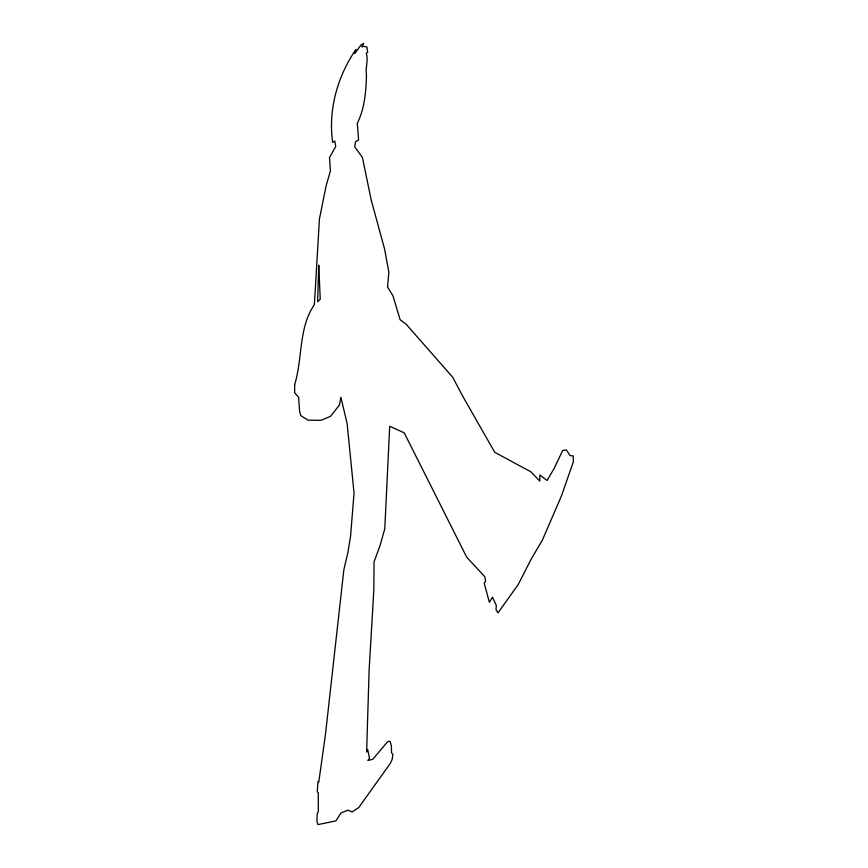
<?xml version="1.0" encoding="UTF-8"?>
<svg xmlns="http://www.w3.org/2000/svg" width="868" height="868" viewBox="0 0 868 868"><rect width="100%" height="100%" fill="white"/><g stroke="black" fill="none" stroke-linecap="round" stroke-linejoin="round"><path stroke-width="1.3" d="M294.675 384.513L294.632 392.705L298.625 397.316L299.612 411.616L300.805 415.642L308.064 420.166L320.91 420.34L330.469 416.39L339.41 405.074L340.874 397.294L347.102 423.454L354.046 493.067L350.564 536.196L347.873 552.688L343.847 569.809L325.413 734.838L318.784 781.992L318.046 781.46L317.2 791.844L318.252 792.668L318.361 811.569L317.146 814.065L316.983 821.627L317.938 824.6L335.949 820.868L340.896 813.077L347.884 810.137L352.126 811.96L358.766 807.511L390.285 763.428L392.108 759.565L392.933 754.238L391.555 753.001L391.381 745.796L390.101 741.326L387.692 741.63L372.828 759.25L367.858 760.498L369.508 758.187L367.696 749.475L366.621 752.046L369.106 670.335L373.826 590.077L374.043 561.867L379.945 545.896L384.784 528.818L389.71 426.242L404.217 432.839L466.756 557.267L484.713 576.612L485.689 581.159L484.17 583.112L489.368 602.273L492.503 597.195L496.344 605.538L496.008 609.553L497.982 612.851L518.142 584.663L531.4 558.732L542.37 540.124L561.412 496.029L573.368 461.776L573.162 455.841L570.07 455.635L566.381 449.906L562.703 450.481L554.012 468.731L547.035 480.46L539.863 475.002L539.798 481.046L530.782 471.736L494.793 452.369L462.243 395.363L452.814 377.385L406.17 324.252L400.115 319.728L392.976 295.782L387.529 286.983L388.864 272.096L384.524 248.758L371.124 199.738L362.423 157.444L354.762 146.876L355.511 141.625L358.592 140.084L357.301 123.299C364.712 108.392 366.003 91.552 366.491 75.18C365.189 67.954 368.564 60.369 366.263 53.165L367.685 52.297L366.849 46.948L363.03 46.308L361.913 46.991L363.649 43.4L361.023 44.941L354.697 53.599L355.902 49.454C337.402 76.579 328.115 109.628 332.618 142.352L334.831 141.104L335.721 146.508L329.514 157.531L330.404 170.963L326.097 185.904L319.424 219.061L314.39 304.701C298.462 327.344 302.682 358.788 294.675 384.513M318.74 265.293L317.645 301.673L320.249 299.243L318.74 265.293"/></g></svg>
